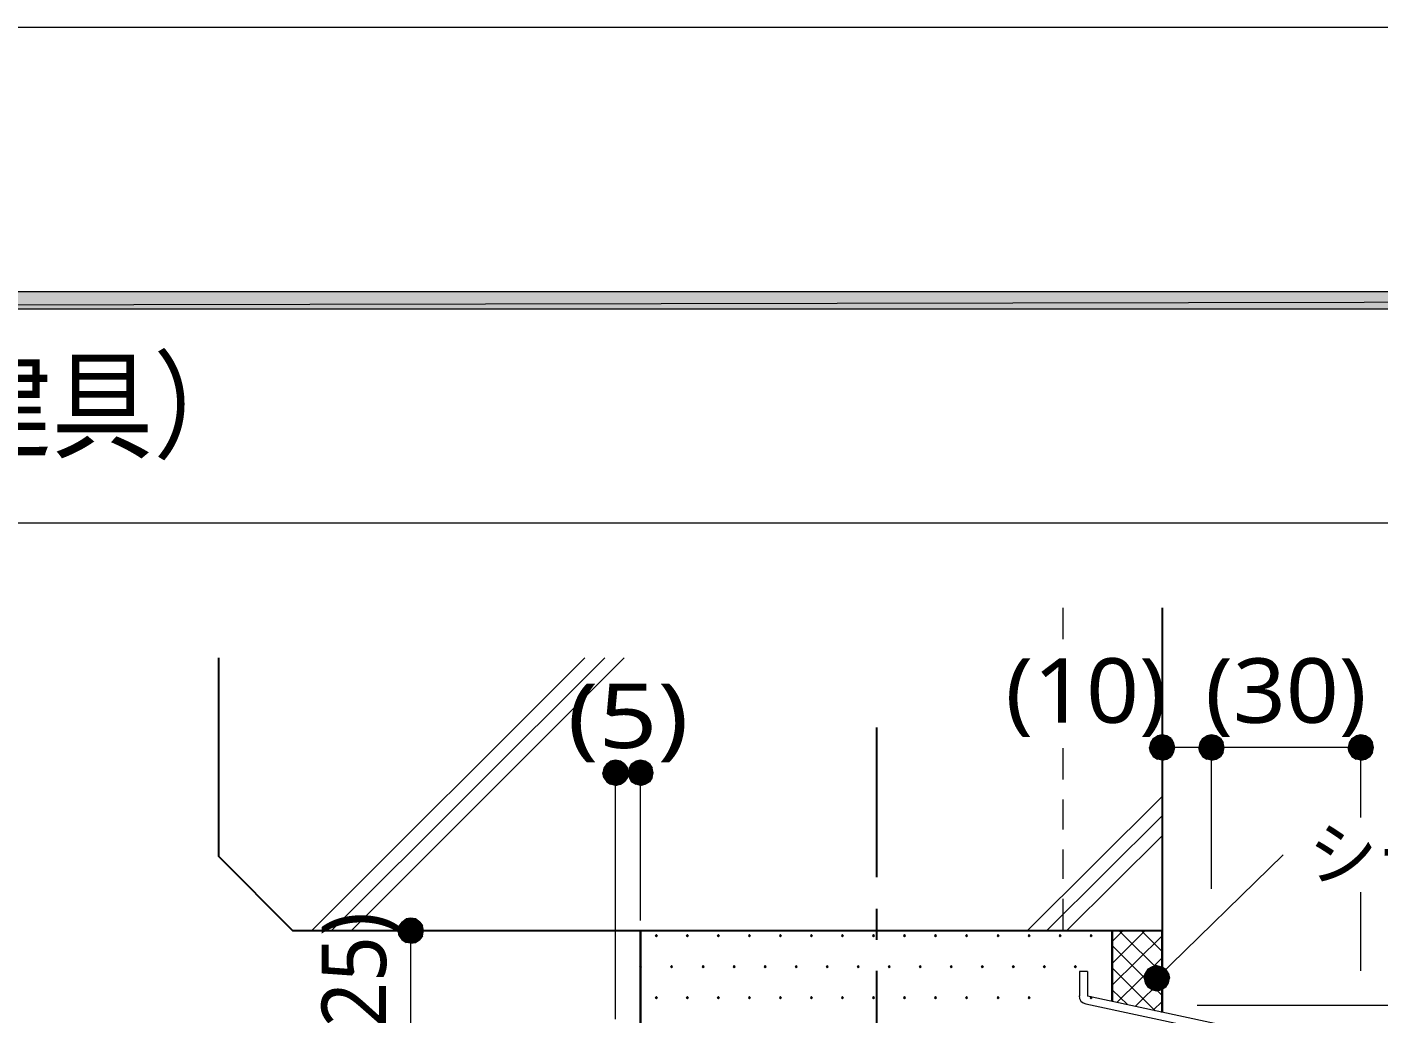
# Model space of a CAD drawing. Header units: millimetres. Extents: x 0 to 420, y 0 to 297.
# Drawn here: x 106.8 to 161.2, y 257.2 to 297 of the extents above; entities that cross this region are included whole.
import ezdxf
from ezdxf.enums import TextEntityAlignment as Align

# ---------------------------------------------------------------- set-up
doc = ezdxf.new("R2010")
doc.units = ezdxf.units.MM
doc.styles.add('kst32b', font='NotoSansJP-Variable.ttf')

msp = doc.modelspace()

# ---------------------------------------------------------------- hatches: boundary and pattern name
h = msp.add_hatch(color=7)
h.paths.add_polyline_path([(394.166, 285.623), (394.166, 286.321), (26.183, 285.623), (394.166, 285.623)])
h.paths.add_polyline_path([(394.166, 286.321), (26.183, 285.623), (26.183, 286.321), (394.166, 286.321)])
h = msp.add_hatch(color=7)
h.paths.add_polyline_path([(152.506, 268.457), (152.315, 268.414), (152.506, 267.949), (152.506, 268.457)])
h.paths.add_polyline_path([(152.315, 268.414), (152.506, 267.949), (152.146, 268.309), (152.315, 268.414)])
h.paths.add_polyline_path([(152.506, 267.949), (152.146, 268.309), (152.04, 268.139), (152.506, 267.949)])
for points in [[(152.696, 268.414), (152.506, 268.457), (152.506, 267.949), (152.696, 268.414)], [(154.686, 268.414), (154.496, 268.457), (154.496, 267.949), (154.686, 268.414)], [(160.697, 268.414), (160.507, 268.457), (160.507, 267.949), (160.697, 268.414)], [(130.704, 267.398), (130.493, 267.441), (130.493, 266.933), (130.704, 267.398)], [(131.699, 267.398), (131.509, 267.441), (131.509, 266.933), (131.699, 267.398)], [(122.449, 261.048), (122.259, 261.07), (122.259, 260.583), (122.449, 261.048)], [(132.144, 260.413), (132.122, 260.392), (132.101, 260.371), (132.122, 260.35), (132.144, 260.329), (132.165, 260.35), (132.186, 260.371), (132.165, 260.392), (132.144, 260.413)], [(133.392, 260.413), (133.371, 260.392), (133.35, 260.371), (133.371, 260.35), (133.392, 260.329), (133.413, 260.35), (133.435, 260.371), (133.413, 260.392), (133.392, 260.413)], [(134.641, 260.413), (134.62, 260.392), (134.599, 260.371), (134.62, 260.35), (134.641, 260.329), (134.662, 260.35), (134.684, 260.371), (134.662, 260.392), (134.641, 260.413)], [(135.89, 260.413), (135.869, 260.392), (135.848, 260.371), (135.869, 260.35), (135.89, 260.329), (135.911, 260.35), (135.932, 260.371), (135.911, 260.392), (135.89, 260.413)], [(137.139, 260.413), (137.118, 260.392), (137.096, 260.371), (137.118, 260.35), (137.139, 260.329), (137.16, 260.35), (137.181, 260.371), (137.16, 260.392), (137.139, 260.413)], [(138.388, 260.413), (138.367, 260.392), (138.345, 260.371), (138.367, 260.35), (138.388, 260.329), (138.409, 260.35), (138.43, 260.371), (138.409, 260.392), (138.388, 260.413)], [(139.637, 260.413), (139.615, 260.392), (139.594, 260.371), (139.615, 260.35), (139.637, 260.329), (139.658, 260.35), (139.679, 260.371), (139.658, 260.392), (139.637, 260.413)], [(140.885, 260.413), (140.864, 260.392), (140.843, 260.371), (140.864, 260.35), (140.885, 260.329), (140.907, 260.35), (140.928, 260.371), (140.907, 260.392), (140.885, 260.413)], [(142.134, 260.413), (142.113, 260.392), (142.092, 260.371), (142.113, 260.35), (142.134, 260.329), (142.155, 260.35), (142.177, 260.371), (142.155, 260.392), (142.134, 260.413)], [(143.383, 260.413), (143.362, 260.392), (143.341, 260.371), (143.362, 260.35), (143.383, 260.329), (143.404, 260.35), (143.425, 260.371), (143.404, 260.392), (143.383, 260.413)], [(144.632, 260.413), (144.611, 260.392), (144.59, 260.371), (144.611, 260.35), (144.632, 260.329), (144.653, 260.35), (144.674, 260.371), (144.653, 260.392), (144.632, 260.413)], [(145.902, 260.413), (145.881, 260.392), (145.86, 260.371), (145.881, 260.35), (145.902, 260.329), (145.923, 260.35), (145.944, 260.371), (145.923, 260.392), (145.902, 260.413)], [(147.151, 260.413), (147.129, 260.392), (147.108, 260.371), (147.129, 260.35), (147.151, 260.329), (147.172, 260.35), (147.193, 260.371), (147.172, 260.392), (147.151, 260.413)], [(148.4, 260.413), (148.378, 260.392), (148.357, 260.371), (148.378, 260.35), (148.4, 260.329), (148.421, 260.35), (148.442, 260.371), (148.421, 260.392), (148.4, 260.413)], [(149.648, 260.413), (149.627, 260.392), (149.606, 260.371), (149.627, 260.35), (149.648, 260.329), (149.67, 260.35), (149.691, 260.371), (149.67, 260.392), (149.648, 260.413)], [(131.509, 259.165), (131.487, 259.143), (131.466, 259.122), (131.487, 259.101), (131.509, 259.08), (131.53, 259.101), (131.551, 259.122), (131.53, 259.143), (131.509, 259.165)], [(132.757, 259.165), (132.736, 259.143), (132.715, 259.122), (132.736, 259.101), (132.757, 259.08), (132.779, 259.101), (132.8, 259.122), (132.779, 259.143), (132.757, 259.165)], [(134.027, 259.165), (134.006, 259.143), (133.985, 259.122), (134.006, 259.101), (134.027, 259.08), (134.049, 259.101), (134.07, 259.122), (134.049, 259.143), (134.027, 259.165)], [(135.276, 259.165), (135.255, 259.143), (135.234, 259.122), (135.255, 259.101), (135.276, 259.08), (135.297, 259.101), (135.319, 259.122), (135.297, 259.143), (135.276, 259.165)], [(136.525, 259.165), (136.504, 259.143), (136.483, 259.122), (136.504, 259.101), (136.525, 259.08), (136.546, 259.101), (136.567, 259.122), (136.546, 259.143), (136.525, 259.165)], [(137.774, 259.165), (137.753, 259.143), (137.732, 259.122), (137.753, 259.101), (137.774, 259.08), (137.795, 259.101), (137.816, 259.122), (137.795, 259.143), (137.774, 259.165)], [(139.023, 259.165), (139.002, 259.143), (138.98, 259.122), (139.002, 259.101), (139.023, 259.08), (139.044, 259.101), (139.065, 259.122), (139.044, 259.143), (139.023, 259.165)], [(140.271, 259.165), (140.25, 259.143), (140.229, 259.122), (140.25, 259.101), (140.271, 259.08), (140.293, 259.101), (140.314, 259.122), (140.293, 259.143), (140.271, 259.165)], [(141.52, 259.165), (141.499, 259.143), (141.478, 259.122), (141.499, 259.101), (141.52, 259.08), (141.542, 259.101), (141.563, 259.122), (141.542, 259.143), (141.52, 259.165)], [(142.769, 259.165), (142.748, 259.143), (142.727, 259.122), (142.748, 259.101), (142.769, 259.08), (142.79, 259.101), (142.812, 259.122), (142.79, 259.143), (142.769, 259.165)], [(144.018, 259.165), (143.997, 259.143), (143.976, 259.122), (143.997, 259.101), (144.018, 259.08), (144.039, 259.101), (144.06, 259.122), (144.039, 259.143), (144.018, 259.165)], [(145.267, 259.165), (145.246, 259.143), (145.225, 259.122), (145.246, 259.101), (145.267, 259.08), (145.288, 259.101), (145.309, 259.122), (145.288, 259.143), (145.267, 259.165)], [(146.516, 259.165), (146.495, 259.143), (146.473, 259.122), (146.495, 259.101), (146.516, 259.08), (146.537, 259.101), (146.558, 259.122), (146.537, 259.143), (146.516, 259.165)], [(147.765, 259.165), (147.743, 259.143), (147.722, 259.122), (147.743, 259.101), (147.765, 259.08), (147.786, 259.101), (147.807, 259.122), (147.786, 259.143), (147.765, 259.165)], [(149.013, 259.165), (148.992, 259.143), (148.971, 259.122), (148.992, 259.101), (149.013, 259.08), (149.035, 259.101), (149.056, 259.122), (149.035, 259.143), (149.013, 259.165)], [(152.104, 259.122), (151.934, 259.016), (152.294, 258.657), (152.104, 259.122)], [(132.144, 257.916), (132.122, 257.895), (132.101, 257.873), (132.122, 257.852), (132.144, 257.831), (132.165, 257.852), (132.186, 257.873), (132.165, 257.895), (132.144, 257.916)], [(133.392, 257.916), (133.371, 257.895), (133.35, 257.873), (133.371, 257.852), (133.392, 257.831), (133.413, 257.852), (133.435, 257.873), (133.413, 257.895), (133.392, 257.916)], [(134.641, 257.916), (134.62, 257.895), (134.599, 257.873), (134.62, 257.852), (134.641, 257.831), (134.662, 257.852), (134.684, 257.873), (134.662, 257.895), (134.641, 257.916)], [(135.89, 257.916), (135.869, 257.895), (135.848, 257.873), (135.869, 257.852), (135.89, 257.831), (135.911, 257.852), (135.932, 257.873), (135.911, 257.895), (135.89, 257.916)], [(137.139, 257.916), (137.118, 257.895), (137.096, 257.873), (137.118, 257.852), (137.139, 257.831), (137.16, 257.852), (137.181, 257.873), (137.16, 257.895), (137.139, 257.916)], [(138.388, 257.916), (138.367, 257.895), (138.345, 257.873), (138.367, 257.852), (138.388, 257.831), (138.409, 257.852), (138.43, 257.873), (138.409, 257.895), (138.388, 257.916)], [(139.637, 257.916), (139.615, 257.895), (139.594, 257.873), (139.615, 257.852), (139.637, 257.831), (139.658, 257.852), (139.679, 257.873), (139.658, 257.895), (139.637, 257.916)], [(140.885, 257.916), (140.864, 257.895), (140.843, 257.873), (140.864, 257.852), (140.885, 257.831), (140.907, 257.852), (140.928, 257.873), (140.907, 257.895), (140.885, 257.916)], [(142.134, 257.916), (142.113, 257.895), (142.092, 257.873), (142.113, 257.852), (142.134, 257.831), (142.155, 257.852), (142.177, 257.873), (142.155, 257.895), (142.134, 257.916)], [(143.383, 257.916), (143.362, 257.895), (143.341, 257.873), (143.362, 257.852), (143.383, 257.831), (143.404, 257.852), (143.425, 257.873), (143.404, 257.895), (143.383, 257.916)], [(144.632, 257.916), (144.611, 257.895), (144.59, 257.873), (144.611, 257.852), (144.632, 257.831), (144.653, 257.852), (144.674, 257.873), (144.653, 257.895), (144.632, 257.916)], [(145.902, 257.916), (145.881, 257.895), (145.86, 257.873), (145.881, 257.852), (145.902, 257.831), (145.923, 257.852), (145.944, 257.873), (145.923, 257.895), (145.902, 257.916)], [(147.151, 257.916), (147.129, 257.895), (147.108, 257.873), (147.129, 257.852), (147.151, 257.831), (147.172, 257.852), (147.193, 257.873), (147.172, 257.895), (147.151, 257.916)], [(149.648, 257.916), (149.627, 257.895), (149.606, 257.873), (149.627, 257.852), (149.648, 257.831), (149.67, 257.852), (149.691, 257.873), (149.67, 257.895), (149.648, 257.916)]]:
    msp.add_hatch(color=7).paths.add_polyline_path(points)
h = msp.add_hatch(color=7)
h.paths.add_polyline_path([(153.014, 267.949), (152.971, 268.139), (152.506, 267.949), (153.014, 267.949)])
h.paths.add_polyline_path([(152.971, 268.139), (152.506, 267.949), (152.866, 268.309), (152.971, 268.139)])
h.paths.add_polyline_path([(152.506, 267.949), (152.866, 268.309), (152.696, 268.414), (152.506, 267.949)])
h = msp.add_hatch(color=7)
h.paths.add_polyline_path([(154.496, 268.457), (154.305, 268.414), (154.496, 267.949), (154.496, 268.457)])
h.paths.add_polyline_path([(154.305, 268.414), (154.496, 267.949), (154.136, 268.309), (154.305, 268.414)])
h.paths.add_polyline_path([(154.496, 267.949), (154.136, 268.309), (154.03, 268.139), (154.496, 267.949)])
h = msp.add_hatch(color=7)
h.paths.add_polyline_path([(155.004, 267.949), (154.961, 268.139), (154.496, 267.949), (155.004, 267.949)])
h.paths.add_polyline_path([(154.961, 268.139), (154.496, 267.949), (154.855, 268.309), (154.961, 268.139)])
h.paths.add_polyline_path([(154.496, 267.949), (154.855, 268.309), (154.686, 268.414), (154.496, 267.949)])
h = msp.add_hatch(color=7)
h.paths.add_polyline_path([(160.507, 268.457), (160.316, 268.414), (160.507, 267.949), (160.507, 268.457)])
h.paths.add_polyline_path([(160.316, 268.414), (160.507, 267.949), (160.147, 268.309), (160.316, 268.414)])
h.paths.add_polyline_path([(160.507, 267.949), (160.147, 268.309), (160.041, 268.139), (160.507, 267.949)])
h = msp.add_hatch(color=7)
h.paths.add_polyline_path([(161.015, 267.949), (160.972, 268.139), (160.507, 267.949), (161.015, 267.949)])
h.paths.add_polyline_path([(160.972, 268.139), (160.507, 267.949), (160.867, 268.309), (160.972, 268.139)])
h.paths.add_polyline_path([(160.507, 267.949), (160.867, 268.309), (160.697, 268.414), (160.507, 267.949)])
h = msp.add_hatch(color=7)
h.paths.add_polyline_path([(152.04, 268.139), (151.998, 267.949), (152.506, 267.949), (152.04, 268.139)])
h.paths.add_polyline_path([(151.998, 267.949), (152.506, 267.949), (152.04, 267.758), (151.998, 267.949)])
h.paths.add_polyline_path([(152.506, 267.949), (152.04, 267.758), (152.146, 267.589), (152.506, 267.949)])
h = msp.add_hatch(color=7)
h.paths.add_polyline_path([(152.146, 267.589), (152.315, 267.483), (152.506, 267.949), (152.146, 267.589)])
h.paths.add_polyline_path([(152.315, 267.483), (152.506, 267.949), (152.506, 267.441), (152.315, 267.483)])
h.paths.add_polyline_path([(152.506, 267.949), (152.506, 267.441), (152.696, 267.483), (152.506, 267.949)])
h = msp.add_hatch(color=7)
h.paths.add_polyline_path([(152.696, 267.483), (152.866, 267.589), (152.506, 267.949), (152.696, 267.483)])
h.paths.add_polyline_path([(152.866, 267.589), (152.506, 267.949), (152.971, 267.758), (152.866, 267.589)])
h.paths.add_polyline_path([(152.506, 267.949), (152.971, 267.758), (153.014, 267.949), (152.506, 267.949)])
h = msp.add_hatch(color=7)
h.paths.add_polyline_path([(154.03, 268.139), (153.987, 267.949), (154.496, 267.949), (154.03, 268.139)])
h.paths.add_polyline_path([(153.987, 267.949), (154.496, 267.949), (154.03, 267.758), (153.987, 267.949)])
h.paths.add_polyline_path([(154.496, 267.949), (154.03, 267.758), (154.136, 267.589), (154.496, 267.949)])
h = msp.add_hatch(color=7)
h.paths.add_polyline_path([(154.136, 267.589), (154.305, 267.483), (154.496, 267.949), (154.136, 267.589)])
h.paths.add_polyline_path([(154.305, 267.483), (154.496, 267.949), (154.496, 267.441), (154.305, 267.483)])
h.paths.add_polyline_path([(154.496, 267.949), (154.496, 267.441), (154.686, 267.483), (154.496, 267.949)])
h = msp.add_hatch(color=7)
h.paths.add_polyline_path([(154.686, 267.483), (154.855, 267.589), (154.496, 267.949), (154.686, 267.483)])
h.paths.add_polyline_path([(154.855, 267.589), (154.496, 267.949), (154.961, 267.758), (154.855, 267.589)])
h.paths.add_polyline_path([(154.496, 267.949), (154.961, 267.758), (155.004, 267.949), (154.496, 267.949)])
h = msp.add_hatch(color=7)
h.paths.add_polyline_path([(160.041, 268.139), (159.999, 267.949), (160.507, 267.949), (160.041, 268.139)])
h.paths.add_polyline_path([(159.999, 267.949), (160.507, 267.949), (160.041, 267.758), (159.999, 267.949)])
h.paths.add_polyline_path([(160.507, 267.949), (160.041, 267.758), (160.147, 267.589), (160.507, 267.949)])
h = msp.add_hatch(color=7)
h.paths.add_polyline_path([(160.147, 267.589), (160.316, 267.483), (160.507, 267.949), (160.147, 267.589)])
h.paths.add_polyline_path([(160.316, 267.483), (160.507, 267.949), (160.507, 267.441), (160.316, 267.483)])
h.paths.add_polyline_path([(160.507, 267.949), (160.507, 267.441), (160.697, 267.483), (160.507, 267.949)])
h = msp.add_hatch(color=7)
h.paths.add_polyline_path([(160.697, 267.483), (160.867, 267.589), (160.507, 267.949), (160.697, 267.483)])
h.paths.add_polyline_path([(160.867, 267.589), (160.507, 267.949), (160.972, 267.758), (160.867, 267.589)])
h.paths.add_polyline_path([(160.507, 267.949), (160.972, 267.758), (161.015, 267.949), (160.507, 267.949)])
h = msp.add_hatch(color=7)
h.paths.add_polyline_path([(130.493, 267.441), (130.302, 267.398), (130.493, 266.933), (130.493, 267.441)])
h.paths.add_polyline_path([(130.302, 267.398), (130.493, 266.933), (130.154, 267.293), (130.302, 267.398)])
h.paths.add_polyline_path([(130.493, 266.933), (130.154, 267.293), (130.027, 267.123), (130.493, 266.933)])
h = msp.add_hatch(color=7)
h.paths.add_polyline_path([(131.001, 266.933), (130.979, 267.123), (130.493, 266.933), (131.001, 266.933)])
h.paths.add_polyline_path([(130.979, 267.123), (130.493, 266.933), (130.852, 267.293), (130.979, 267.123)])
h.paths.add_polyline_path([(130.493, 266.933), (130.852, 267.293), (130.704, 267.398), (130.493, 266.933)])
h = msp.add_hatch(color=7)
h.paths.add_polyline_path([(131.509, 267.441), (131.318, 267.398), (131.509, 266.933), (131.509, 267.441)])
h.paths.add_polyline_path([(131.318, 267.398), (131.509, 266.933), (131.149, 267.293), (131.318, 267.398)])
h.paths.add_polyline_path([(131.509, 266.933), (131.149, 267.293), (131.043, 267.123), (131.509, 266.933)])
h = msp.add_hatch(color=7)
h.paths.add_polyline_path([(132.017, 266.933), (131.974, 267.123), (131.509, 266.933), (132.017, 266.933)])
h.paths.add_polyline_path([(131.974, 267.123), (131.509, 266.933), (131.868, 267.293), (131.974, 267.123)])
h.paths.add_polyline_path([(131.509, 266.933), (131.868, 267.293), (131.699, 267.398), (131.509, 266.933)])
h = msp.add_hatch(color=7)
h.paths.add_polyline_path([(130.027, 267.123), (129.985, 266.933), (130.493, 266.933), (130.027, 267.123)])
h.paths.add_polyline_path([(129.985, 266.933), (130.493, 266.933), (130.027, 266.742), (129.985, 266.933)])
h.paths.add_polyline_path([(130.493, 266.933), (130.027, 266.742), (130.154, 266.573), (130.493, 266.933)])
h = msp.add_hatch(color=7)
h.paths.add_polyline_path([(130.154, 266.573), (130.302, 266.467), (130.493, 266.933), (130.154, 266.573)])
h.paths.add_polyline_path([(130.302, 266.467), (130.493, 266.933), (130.493, 266.425), (130.302, 266.467)])
h.paths.add_polyline_path([(130.493, 266.933), (130.493, 266.425), (130.704, 266.467), (130.493, 266.933)])
h = msp.add_hatch(color=7)
h.paths.add_polyline_path([(130.704, 266.467), (130.852, 266.573), (130.493, 266.933), (130.704, 266.467)])
h.paths.add_polyline_path([(130.852, 266.573), (130.493, 266.933), (130.979, 266.742), (130.852, 266.573)])
h.paths.add_polyline_path([(130.493, 266.933), (130.979, 266.742), (131.001, 266.933), (130.493, 266.933)])
h = msp.add_hatch(color=7)
h.paths.add_polyline_path([(131.043, 267.123), (131.001, 266.933), (131.509, 266.933), (131.043, 267.123)])
h.paths.add_polyline_path([(131.001, 266.933), (131.509, 266.933), (131.043, 266.742), (131.001, 266.933)])
h.paths.add_polyline_path([(131.509, 266.933), (131.043, 266.742), (131.149, 266.573), (131.509, 266.933)])
h = msp.add_hatch(color=7)
h.paths.add_polyline_path([(131.149, 266.573), (131.318, 266.467), (131.509, 266.933), (131.149, 266.573)])
h.paths.add_polyline_path([(131.318, 266.467), (131.509, 266.933), (131.509, 266.425), (131.318, 266.467)])
h.paths.add_polyline_path([(131.509, 266.933), (131.509, 266.425), (131.699, 266.467), (131.509, 266.933)])
h = msp.add_hatch(color=7)
h.paths.add_polyline_path([(131.699, 266.467), (131.868, 266.573), (131.509, 266.933), (131.699, 266.467)])
h.paths.add_polyline_path([(131.868, 266.573), (131.509, 266.933), (131.974, 266.742), (131.868, 266.573)])
h.paths.add_polyline_path([(131.509, 266.933), (131.974, 266.742), (132.017, 266.933), (131.509, 266.933)])
h = msp.add_hatch(color=7)
h.paths.add_polyline_path([(121.793, 260.773), (121.751, 260.583), (122.259, 260.583), (121.793, 260.773)])
h.paths.add_polyline_path([(121.751, 260.583), (122.259, 260.583), (121.793, 260.371), (121.751, 260.583)])
h.paths.add_polyline_path([(122.259, 260.583), (121.793, 260.371), (121.899, 260.223), (122.259, 260.583)])
h = msp.add_hatch(color=7)
h.paths.add_polyline_path([(122.259, 261.07), (122.068, 261.048), (122.259, 260.583), (122.259, 261.07)])
h.paths.add_polyline_path([(122.068, 261.048), (122.259, 260.583), (121.899, 260.921), (122.068, 261.048)])
h.paths.add_polyline_path([(122.259, 260.583), (121.899, 260.921), (121.793, 260.773), (122.259, 260.583)])
h = msp.add_hatch(color=7)
h.paths.add_polyline_path([(122.767, 260.583), (122.724, 260.773), (122.259, 260.583), (122.767, 260.583)])
h.paths.add_polyline_path([(122.724, 260.773), (122.259, 260.583), (122.619, 260.921), (122.724, 260.773)])
h.paths.add_polyline_path([(122.259, 260.583), (122.619, 260.921), (122.449, 261.048), (122.259, 260.583)])
h = msp.add_hatch(color=7)
h.paths.add_polyline_path([(121.899, 260.223), (122.068, 260.096), (122.259, 260.583), (121.899, 260.223)])
h.paths.add_polyline_path([(122.068, 260.096), (122.259, 260.583), (122.259, 260.075), (122.068, 260.096)])
h.paths.add_polyline_path([(122.259, 260.583), (122.259, 260.075), (122.449, 260.096), (122.259, 260.583)])
h = msp.add_hatch(color=7)
h.paths.add_polyline_path([(122.449, 260.096), (122.619, 260.223), (122.259, 260.583), (122.449, 260.096)])
h.paths.add_polyline_path([(122.619, 260.223), (122.259, 260.583), (122.724, 260.371), (122.619, 260.223)])
h.paths.add_polyline_path([(122.259, 260.583), (122.724, 260.371), (122.767, 260.583), (122.259, 260.583)])
h = msp.add_hatch(color=7)
h.paths.add_polyline_path([(152.654, 259.016), (152.485, 259.122), (152.294, 258.657), (152.654, 259.016)])
h.paths.add_polyline_path([(152.485, 259.122), (152.294, 258.657), (152.294, 259.165), (152.485, 259.122)])
h.paths.add_polyline_path([(152.294, 258.657), (152.294, 259.165), (152.104, 259.122), (152.294, 258.657)])
h = msp.add_hatch(color=7)
h.paths.add_polyline_path([(151.934, 259.016), (151.829, 258.847), (152.294, 258.657), (151.934, 259.016)])
h.paths.add_polyline_path([(151.829, 258.847), (152.294, 258.657), (151.786, 258.657), (151.829, 258.847)])
h.paths.add_polyline_path([(152.294, 258.657), (151.786, 258.657), (151.829, 258.466), (152.294, 258.657)])
h = msp.add_hatch(color=7)
h.paths.add_polyline_path([(151.829, 258.466), (151.934, 258.297), (152.294, 258.657), (151.829, 258.466)])
h.paths.add_polyline_path([(151.934, 258.297), (152.294, 258.657), (152.104, 258.191), (151.934, 258.297)])
h.paths.add_polyline_path([(152.294, 258.657), (152.104, 258.191), (152.294, 258.149), (152.294, 258.657)])
h = msp.add_hatch(color=7)
h.paths.add_polyline_path([(152.76, 258.466), (152.802, 258.657), (152.294, 258.657), (152.76, 258.466)])
h.paths.add_polyline_path([(152.802, 258.657), (152.294, 258.657), (152.76, 258.847), (152.802, 258.657)])
h.paths.add_polyline_path([(152.294, 258.657), (152.76, 258.847), (152.654, 259.016), (152.294, 258.657)])
h = msp.add_hatch(color=7)
h.paths.add_polyline_path([(152.294, 258.149), (152.485, 258.191), (152.294, 258.657), (152.294, 258.149)])
h.paths.add_polyline_path([(152.485, 258.191), (152.294, 258.657), (152.654, 258.297), (152.485, 258.191)])
h.paths.add_polyline_path([(152.294, 258.657), (152.654, 258.297), (152.76, 258.466), (152.294, 258.657)])

# ---------------------------------------------------------------- linework, layer by layer
at = {"lineweight": 13}
msp.add_lwpolyline([(0.191, 0), (0.191, 296.968), (420.158, 296.968), (420.158, 0)], close=True, dxfattribs=at)
at = {"lineweight": 0}
for points in [[(394.166, 285.623), (394.166, 286.321), (26.183, 285.623)], [(394.166, 286.321), (26.183, 285.623), (26.183, 286.321)], [(152.315, 268.414), (152.506, 267.949), (152.146, 268.309)], [(152.506, 268.457), (152.315, 268.414), (152.506, 267.949)], [(152.696, 268.414), (152.506, 268.457), (152.506, 267.949)], [(152.506, 267.949), (152.866, 268.309), (152.696, 268.414)], [(154.305, 268.414), (154.496, 267.949), (154.136, 268.309)], [(154.496, 268.457), (154.305, 268.414), (154.496, 267.949)], [(154.686, 268.414), (154.496, 268.457), (154.496, 267.949)], [(154.496, 267.949), (154.855, 268.309), (154.686, 268.414)], [(160.316, 268.414), (160.507, 267.949), (160.147, 268.309)], [(160.507, 268.457), (160.316, 268.414), (160.507, 267.949)], [(160.697, 268.414), (160.507, 268.457), (160.507, 267.949)], [(160.507, 267.949), (160.867, 268.309), (160.697, 268.414)], [(152.04, 268.139), (151.998, 267.949), (152.506, 267.949)], [(151.998, 267.949), (152.506, 267.949), (152.04, 267.758)], [(152.506, 267.949), (152.146, 268.309), (152.04, 268.139)], [(152.506, 267.949), (152.04, 267.758), (152.146, 267.589)], [(152.146, 267.589), (152.315, 267.483), (152.506, 267.949)], [(152.315, 267.483), (152.506, 267.949), (152.506, 267.441)], [(152.971, 268.139), (152.506, 267.949), (152.866, 268.309)], [(153.014, 267.949), (152.971, 268.139), (152.506, 267.949)], [(152.506, 267.949), (152.506, 267.441), (152.696, 267.483)], [(152.696, 267.483), (152.866, 267.589), (152.506, 267.949)], [(152.866, 267.589), (152.506, 267.949), (152.971, 267.758)], [(152.506, 267.949), (152.971, 267.758), (153.014, 267.949)], [(154.03, 268.139), (153.987, 267.949), (154.496, 267.949)], [(153.987, 267.949), (154.496, 267.949), (154.03, 267.758)], [(154.496, 267.949), (154.136, 268.309), (154.03, 268.139)], [(154.496, 267.949), (154.03, 267.758), (154.136, 267.589)], [(154.136, 267.589), (154.305, 267.483), (154.496, 267.949)], [(154.305, 267.483), (154.496, 267.949), (154.496, 267.441)], [(154.961, 268.139), (154.496, 267.949), (154.855, 268.309)], [(155.004, 267.949), (154.961, 268.139), (154.496, 267.949)], [(154.496, 267.949), (154.496, 267.441), (154.686, 267.483)], [(154.686, 267.483), (154.855, 267.589), (154.496, 267.949)], [(154.855, 267.589), (154.496, 267.949), (154.961, 267.758)], [(154.496, 267.949), (154.961, 267.758), (155.004, 267.949)], [(160.041, 268.139), (159.999, 267.949), (160.507, 267.949)], [(159.999, 267.949), (160.507, 267.949), (160.041, 267.758)], [(160.507, 267.949), (160.147, 268.309), (160.041, 268.139)], [(160.507, 267.949), (160.041, 267.758), (160.147, 267.589)], [(160.147, 267.589), (160.316, 267.483), (160.507, 267.949)], [(160.316, 267.483), (160.507, 267.949), (160.507, 267.441)], [(160.972, 268.139), (160.507, 267.949), (160.867, 268.309)], [(161.015, 267.949), (160.972, 268.139), (160.507, 267.949)], [(160.507, 267.949), (160.507, 267.441), (160.697, 267.483)], [(160.697, 267.483), (160.867, 267.589), (160.507, 267.949)], [(160.867, 267.589), (160.507, 267.949), (160.972, 267.758)], [(160.507, 267.949), (160.972, 267.758), (161.015, 267.949)], [(130.493, 266.933), (130.154, 267.293), (130.027, 267.123)], [(130.302, 267.398), (130.493, 266.933), (130.154, 267.293)], [(130.493, 267.441), (130.302, 267.398), (130.493, 266.933)], [(130.704, 267.398), (130.493, 267.441), (130.493, 266.933)], [(130.493, 266.933), (130.852, 267.293), (130.704, 267.398)], [(130.979, 267.123), (130.493, 266.933), (130.852, 267.293)], [(131.509, 266.933), (131.149, 267.293), (131.043, 267.123)], [(131.318, 267.398), (131.509, 266.933), (131.149, 267.293)], [(131.509, 267.441), (131.318, 267.398), (131.509, 266.933)], [(131.699, 267.398), (131.509, 267.441), (131.509, 266.933)], [(131.509, 266.933), (131.868, 267.293), (131.699, 267.398)], [(131.974, 267.123), (131.509, 266.933), (131.868, 267.293)], [(130.027, 267.123), (129.985, 266.933), (130.493, 266.933)], [(129.985, 266.933), (130.493, 266.933), (130.027, 266.742)], [(130.493, 266.933), (130.027, 266.742), (130.154, 266.573)], [(130.154, 266.573), (130.302, 266.467), (130.493, 266.933)], [(130.302, 266.467), (130.493, 266.933), (130.493, 266.425)], [(131.001, 266.933), (130.979, 267.123), (130.493, 266.933)], [(130.493, 266.933), (130.493, 266.425), (130.704, 266.467)], [(130.704, 266.467), (130.852, 266.573), (130.493, 266.933)], [(130.852, 266.573), (130.493, 266.933), (130.979, 266.742)], [(130.493, 266.933), (130.979, 266.742), (131.001, 266.933)], [(131.043, 267.123), (131.001, 266.933), (131.509, 266.933)], [(131.001, 266.933), (131.509, 266.933), (131.043, 266.742)], [(131.509, 266.933), (131.043, 266.742), (131.149, 266.573)], [(131.149, 266.573), (131.318, 266.467), (131.509, 266.933)], [(131.318, 266.467), (131.509, 266.933), (131.509, 266.425)], [(132.017, 266.933), (131.974, 267.123), (131.509, 266.933)], [(131.509, 266.933), (131.509, 266.425), (131.699, 266.467)], [(131.699, 266.467), (131.868, 266.573), (131.509, 266.933)], [(131.868, 266.573), (131.509, 266.933), (131.974, 266.742)], [(131.509, 266.933), (131.974, 266.742), (132.017, 266.933)], [(121.793, 260.773), (121.751, 260.583), (122.259, 260.583)], [(122.259, 260.583), (121.899, 260.921), (121.793, 260.773)], [(122.068, 261.048), (122.259, 260.583), (121.899, 260.921)], [(122.259, 261.07), (122.068, 261.048), (122.259, 260.583)], [(122.449, 261.048), (122.259, 261.07), (122.259, 260.583)], [(122.259, 260.583), (122.619, 260.921), (122.449, 261.048)], [(122.724, 260.773), (122.259, 260.583), (122.619, 260.921)], [(122.767, 260.583), (122.724, 260.773), (122.259, 260.583)], [(121.751, 260.583), (122.259, 260.583), (121.793, 260.371)], [(122.259, 260.583), (121.793, 260.371), (121.899, 260.223)], [(121.899, 260.223), (122.068, 260.096), (122.259, 260.583)], [(122.068, 260.096), (122.259, 260.583), (122.259, 260.075)], [(122.259, 260.583), (122.259, 260.075), (122.449, 260.096)], [(122.449, 260.096), (122.619, 260.223), (122.259, 260.583)], [(122.619, 260.223), (122.259, 260.583), (122.724, 260.371)], [(122.259, 260.583), (122.724, 260.371), (122.767, 260.583)], [(132.144, 260.413), (132.122, 260.392), (132.101, 260.371), (132.122, 260.35), (132.144, 260.329), (132.165, 260.35), (132.186, 260.371), (132.165, 260.392)], [(133.392, 260.413), (133.371, 260.392), (133.35, 260.371), (133.371, 260.35), (133.392, 260.329), (133.413, 260.35), (133.435, 260.371), (133.413, 260.392)], [(134.641, 260.413), (134.62, 260.392), (134.599, 260.371), (134.62, 260.35), (134.641, 260.329), (134.662, 260.35), (134.684, 260.371), (134.662, 260.392)], [(135.89, 260.413), (135.869, 260.392), (135.848, 260.371), (135.869, 260.35), (135.89, 260.329), (135.911, 260.35), (135.932, 260.371), (135.911, 260.392)], [(137.139, 260.413), (137.118, 260.392), (137.096, 260.371), (137.118, 260.35), (137.139, 260.329), (137.16, 260.35), (137.181, 260.371), (137.16, 260.392)], [(138.388, 260.413), (138.367, 260.392), (138.345, 260.371), (138.367, 260.35), (138.388, 260.329), (138.409, 260.35), (138.43, 260.371), (138.409, 260.392)], [(139.637, 260.413), (139.615, 260.392), (139.594, 260.371), (139.615, 260.35), (139.637, 260.329), (139.658, 260.35), (139.679, 260.371), (139.658, 260.392)], [(140.885, 260.413), (140.864, 260.392), (140.843, 260.371), (140.864, 260.35), (140.885, 260.329), (140.907, 260.35), (140.928, 260.371), (140.907, 260.392)], [(142.134, 260.413), (142.113, 260.392), (142.092, 260.371), (142.113, 260.35), (142.134, 260.329), (142.155, 260.35), (142.177, 260.371), (142.155, 260.392)], [(143.383, 260.413), (143.362, 260.392), (143.341, 260.371), (143.362, 260.35), (143.383, 260.329), (143.404, 260.35), (143.425, 260.371), (143.404, 260.392)], [(144.632, 260.413), (144.611, 260.392), (144.59, 260.371), (144.611, 260.35), (144.632, 260.329), (144.653, 260.35), (144.674, 260.371), (144.653, 260.392)], [(145.902, 260.413), (145.881, 260.392), (145.86, 260.371), (145.881, 260.35), (145.902, 260.329), (145.923, 260.35), (145.944, 260.371), (145.923, 260.392)], [(147.151, 260.413), (147.129, 260.392), (147.108, 260.371), (147.129, 260.35), (147.151, 260.329), (147.172, 260.35), (147.193, 260.371), (147.172, 260.392)], [(148.4, 260.413), (148.378, 260.392), (148.357, 260.371), (148.378, 260.35), (148.4, 260.329), (148.421, 260.35), (148.442, 260.371), (148.421, 260.392)], [(149.648, 260.413), (149.627, 260.392), (149.606, 260.371), (149.627, 260.35), (149.648, 260.329), (149.67, 260.35), (149.691, 260.371), (149.67, 260.392)], [(131.509, 259.165), (131.487, 259.143), (131.466, 259.122), (131.487, 259.101), (131.509, 259.08), (131.53, 259.101), (131.551, 259.122), (131.53, 259.143)], [(132.757, 259.165), (132.736, 259.143), (132.715, 259.122), (132.736, 259.101), (132.757, 259.08), (132.779, 259.101), (132.8, 259.122), (132.779, 259.143)], [(134.027, 259.165), (134.006, 259.143), (133.985, 259.122), (134.006, 259.101), (134.027, 259.08), (134.049, 259.101), (134.07, 259.122), (134.049, 259.143)], [(135.276, 259.165), (135.255, 259.143), (135.234, 259.122), (135.255, 259.101), (135.276, 259.08), (135.297, 259.101), (135.319, 259.122), (135.297, 259.143)], [(136.525, 259.165), (136.504, 259.143), (136.483, 259.122), (136.504, 259.101), (136.525, 259.08), (136.546, 259.101), (136.567, 259.122), (136.546, 259.143)], [(137.774, 259.165), (137.753, 259.143), (137.732, 259.122), (137.753, 259.101), (137.774, 259.08), (137.795, 259.101), (137.816, 259.122), (137.795, 259.143)], [(139.023, 259.165), (139.002, 259.143), (138.98, 259.122), (139.002, 259.101), (139.023, 259.08), (139.044, 259.101), (139.065, 259.122), (139.044, 259.143)], [(140.271, 259.165), (140.25, 259.143), (140.229, 259.122), (140.25, 259.101), (140.271, 259.08), (140.293, 259.101), (140.314, 259.122), (140.293, 259.143)], [(141.52, 259.165), (141.499, 259.143), (141.478, 259.122), (141.499, 259.101), (141.52, 259.08), (141.542, 259.101), (141.563, 259.122), (141.542, 259.143)], [(142.769, 259.165), (142.748, 259.143), (142.727, 259.122), (142.748, 259.101), (142.769, 259.08), (142.79, 259.101), (142.812, 259.122), (142.79, 259.143)], [(144.018, 259.165), (143.997, 259.143), (143.976, 259.122), (143.997, 259.101), (144.018, 259.08), (144.039, 259.101), (144.06, 259.122), (144.039, 259.143)], [(145.267, 259.165), (145.246, 259.143), (145.225, 259.122), (145.246, 259.101), (145.267, 259.08), (145.288, 259.101), (145.309, 259.122), (145.288, 259.143)], [(146.516, 259.165), (146.495, 259.143), (146.473, 259.122), (146.495, 259.101), (146.516, 259.08), (146.537, 259.101), (146.558, 259.122), (146.537, 259.143)], [(147.765, 259.165), (147.743, 259.143), (147.722, 259.122), (147.743, 259.101), (147.765, 259.08), (147.786, 259.101), (147.807, 259.122), (147.786, 259.143)], [(149.013, 259.165), (148.992, 259.143), (148.971, 259.122), (148.992, 259.101), (149.013, 259.08), (149.035, 259.101), (149.056, 259.122), (149.035, 259.143)], [(152.104, 259.122), (151.934, 259.016), (152.294, 258.657)], [(152.294, 258.657), (152.294, 259.165), (152.104, 259.122)], [(152.485, 259.122), (152.294, 258.657), (152.294, 259.165)], [(152.654, 259.016), (152.485, 259.122), (152.294, 258.657)], [(151.829, 258.847), (152.294, 258.657), (151.786, 258.657)], [(152.294, 258.657), (151.786, 258.657), (151.829, 258.466)], [(151.934, 259.016), (151.829, 258.847), (152.294, 258.657)], [(151.829, 258.466), (151.934, 258.297), (152.294, 258.657)], [(151.934, 258.297), (152.294, 258.657), (152.104, 258.191)], [(152.294, 258.657), (152.104, 258.191), (152.294, 258.149)], [(152.294, 258.657), (152.76, 258.847), (152.654, 259.016)], [(152.802, 258.657), (152.294, 258.657), (152.76, 258.847)], [(152.294, 258.149), (152.485, 258.191), (152.294, 258.657)], [(152.485, 258.191), (152.294, 258.657), (152.654, 258.297)], [(152.294, 258.657), (152.654, 258.297), (152.76, 258.466)], [(152.76, 258.466), (152.802, 258.657), (152.294, 258.657)], [(132.144, 257.916), (132.122, 257.895), (132.101, 257.873), (132.122, 257.852), (132.144, 257.831), (132.165, 257.852), (132.186, 257.873), (132.165, 257.895)], [(133.392, 257.916), (133.371, 257.895), (133.35, 257.873), (133.371, 257.852), (133.392, 257.831), (133.413, 257.852), (133.435, 257.873), (133.413, 257.895)], [(134.641, 257.916), (134.62, 257.895), (134.599, 257.873), (134.62, 257.852), (134.641, 257.831), (134.662, 257.852), (134.684, 257.873), (134.662, 257.895)], [(135.89, 257.916), (135.869, 257.895), (135.848, 257.873), (135.869, 257.852), (135.89, 257.831), (135.911, 257.852), (135.932, 257.873), (135.911, 257.895)], [(137.139, 257.916), (137.118, 257.895), (137.096, 257.873), (137.118, 257.852), (137.139, 257.831), (137.16, 257.852), (137.181, 257.873), (137.16, 257.895)], [(138.388, 257.916), (138.367, 257.895), (138.345, 257.873), (138.367, 257.852), (138.388, 257.831), (138.409, 257.852), (138.43, 257.873), (138.409, 257.895)], [(139.637, 257.916), (139.615, 257.895), (139.594, 257.873), (139.615, 257.852), (139.637, 257.831), (139.658, 257.852), (139.679, 257.873), (139.658, 257.895)], [(140.885, 257.916), (140.864, 257.895), (140.843, 257.873), (140.864, 257.852), (140.885, 257.831), (140.907, 257.852), (140.928, 257.873), (140.907, 257.895)], [(142.134, 257.916), (142.113, 257.895), (142.092, 257.873), (142.113, 257.852), (142.134, 257.831), (142.155, 257.852), (142.177, 257.873), (142.155, 257.895)], [(143.383, 257.916), (143.362, 257.895), (143.341, 257.873), (143.362, 257.852), (143.383, 257.831), (143.404, 257.852), (143.425, 257.873), (143.404, 257.895)], [(144.632, 257.916), (144.611, 257.895), (144.59, 257.873), (144.611, 257.852), (144.632, 257.831), (144.653, 257.852), (144.674, 257.873), (144.653, 257.895)], [(145.902, 257.916), (145.881, 257.895), (145.86, 257.873), (145.881, 257.852), (145.902, 257.831), (145.923, 257.852), (145.944, 257.873), (145.923, 257.895)], [(147.151, 257.916), (147.129, 257.895), (147.108, 257.873), (147.129, 257.852), (147.151, 257.831), (147.172, 257.852), (147.193, 257.873), (147.172, 257.895)], [(149.648, 257.916), (149.627, 257.895), (149.606, 257.873), (149.627, 257.852), (149.648, 257.831), (149.67, 257.852), (149.691, 257.873), (149.67, 257.895)]]:
    msp.add_lwpolyline(points, close=True, dxfattribs=at)
at = {"lineweight": 13}
for points in [[(394.166, 276.987), (26.183, 276.987)], [(148.505, 273.579), (148.505, 272.309)], [(118.279, 260.583), (129.265, 271.568)], [(119.062, 260.583), (130.069, 271.568)], [(119.867, 260.583), (130.852, 271.568)], [(148.505, 267.928), (148.505, 266.658)], [(160.507, 267.949), (154.496, 267.949), (152.506, 267.949)], [(154.496, 262.255), (154.496, 267.949)], [(160.507, 265.134), (160.507, 267.949)], [(130.493, 257.006), (130.493, 266.933)], [(130.493, 266.933), (131.509, 266.933)], [(131.509, 260.985), (131.509, 266.933)], [(147.087, 260.583), (152.506, 265.98)], [(148.505, 265.853), (148.505, 264.647)], [(147.87, 260.583), (152.506, 265.197)], [(148.675, 260.583), (152.506, 264.393)], [(148.505, 263.842), (148.505, 262.657)], [(152.294, 258.657), (157.374, 263.631)], [(148.505, 261.853), (148.505, 260.583)], [(160.507, 258.953), (160.507, 262.128)], [(122.259, 247.565), (122.259, 250.571), (122.259, 255.566), (122.259, 260.583)], [(150.495, 260.138), (150.94, 260.583)], [(150.495, 259.249), (151.829, 260.583)], [(150.495, 258.381), (152.506, 260.371)], [(152.506, 258.847), (150.77, 260.583)], [(152.506, 259.736), (151.659, 260.583)], [(152.506, 257.958), (150.495, 259.969)], [(150.686, 257.683), (152.506, 259.482)], [(149.5, 258.932), (149.183, 258.932), (149.183, 257.937)], [(149.5, 258.932), (149.5, 257.937)], [(152.231, 257.344), (150.495, 259.08)], [(151.426, 257.514), (152.506, 258.593)], [(151.109, 257.598), (150.495, 258.191)], [(149.162, 257.948), (149.182, 257.834), (149.238, 257.737), (149.323, 257.665), (149.431, 257.625)], [(149.437, 257.62), (160.189, 255.312)], [(160.232, 255.63), (149.5, 257.937)], [(152.146, 257.365), (152.506, 257.725)], [(153.924, 257.577), (170.709, 257.577)]]:
    msp.add_lwpolyline(points, dxfattribs=at)
at = {"lineweight": 25}
for points in [[(152.506, 273.579), (152.506, 260.583)], [(114.512, 271.568), (114.512, 263.567), (117.496, 260.583), (152.506, 260.583)], [(141.012, 268.753), (141.012, 262.721)], [(141.012, 261.451), (141.012, 260.202)], [(141.012, 258.953), (141.012, 252.921)]]:
    msp.add_lwpolyline(points, dxfattribs=at)
at = {"lineweight": 30}
for points in [[(131.509, 260.583), (131.509, 255.566)], [(150.495, 260.583), (150.495, 257.725)], [(152.506, 260.583), (152.506, 257.281)]]:
    msp.add_lwpolyline(points, dxfattribs=at)

# ---------------------------------------------------------------- texts
at = {"style": 'kst32b'}
for s, height, p, p2 in [('標準型建具枠（簡易気密型鋼製建具）', 3.49081, (46.186, 279.971), (116.002, 279.971)), ('(10)', 2.5989, (146.198, 268.944), (152.695, 268.944)), ('(30)', 2.5989, (154.242, 268.944), (160.739, 268.944)), ('(5)', 2.5989, (128.566, 267.928), (133.439, 267.928)), ('シーリング材(15×10)', 2.07913, (158.39, 262.636), (184.379, 262.636)), ('15 25(25)', 2.5989, (121.264, 247.459), (121.264, 261.323))]:
    msp.add_text(s, height=height, dxfattribs=at).set_placement(p, p2, align=Align.FIT)

doc.saveas('drawing.dxf')
